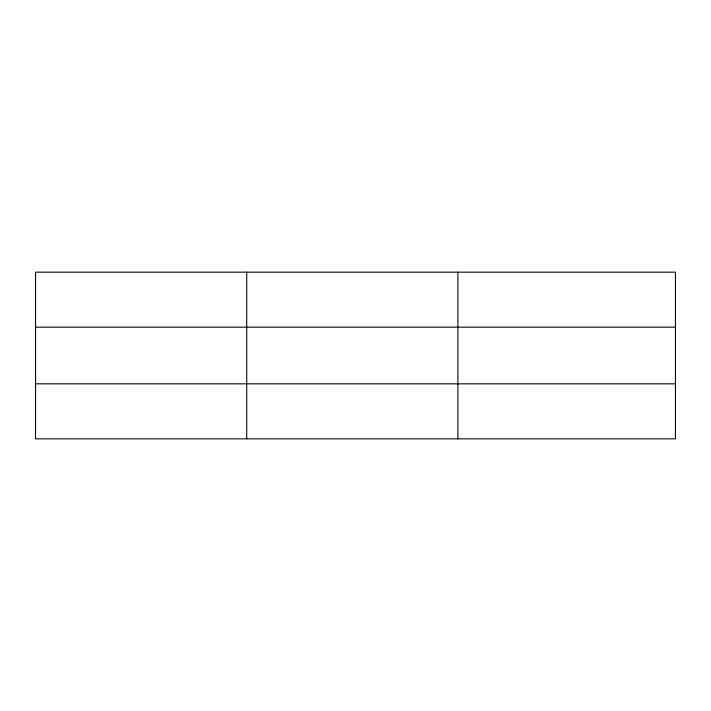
<?xml version="1.0" encoding="UTF-8"?>
<svg xmlns="http://www.w3.org/2000/svg" width="711" height="711" viewBox="0 0 711 711"><rect width="100%" height="100%" fill="white"/><g stroke="black" fill="none" stroke-linecap="round" stroke-linejoin="round"><path stroke-width="1.07" d="M246.717 272.162L246.717 438.838M457.884 272.162L457.884 438.838M675.45 327.167L675.45 272.162L35.55 272.162L35.55 438.838L675.45 438.838L675.45 327.167L35.55 327.167M35.55 383.833L675.45 383.833"/></g></svg>
